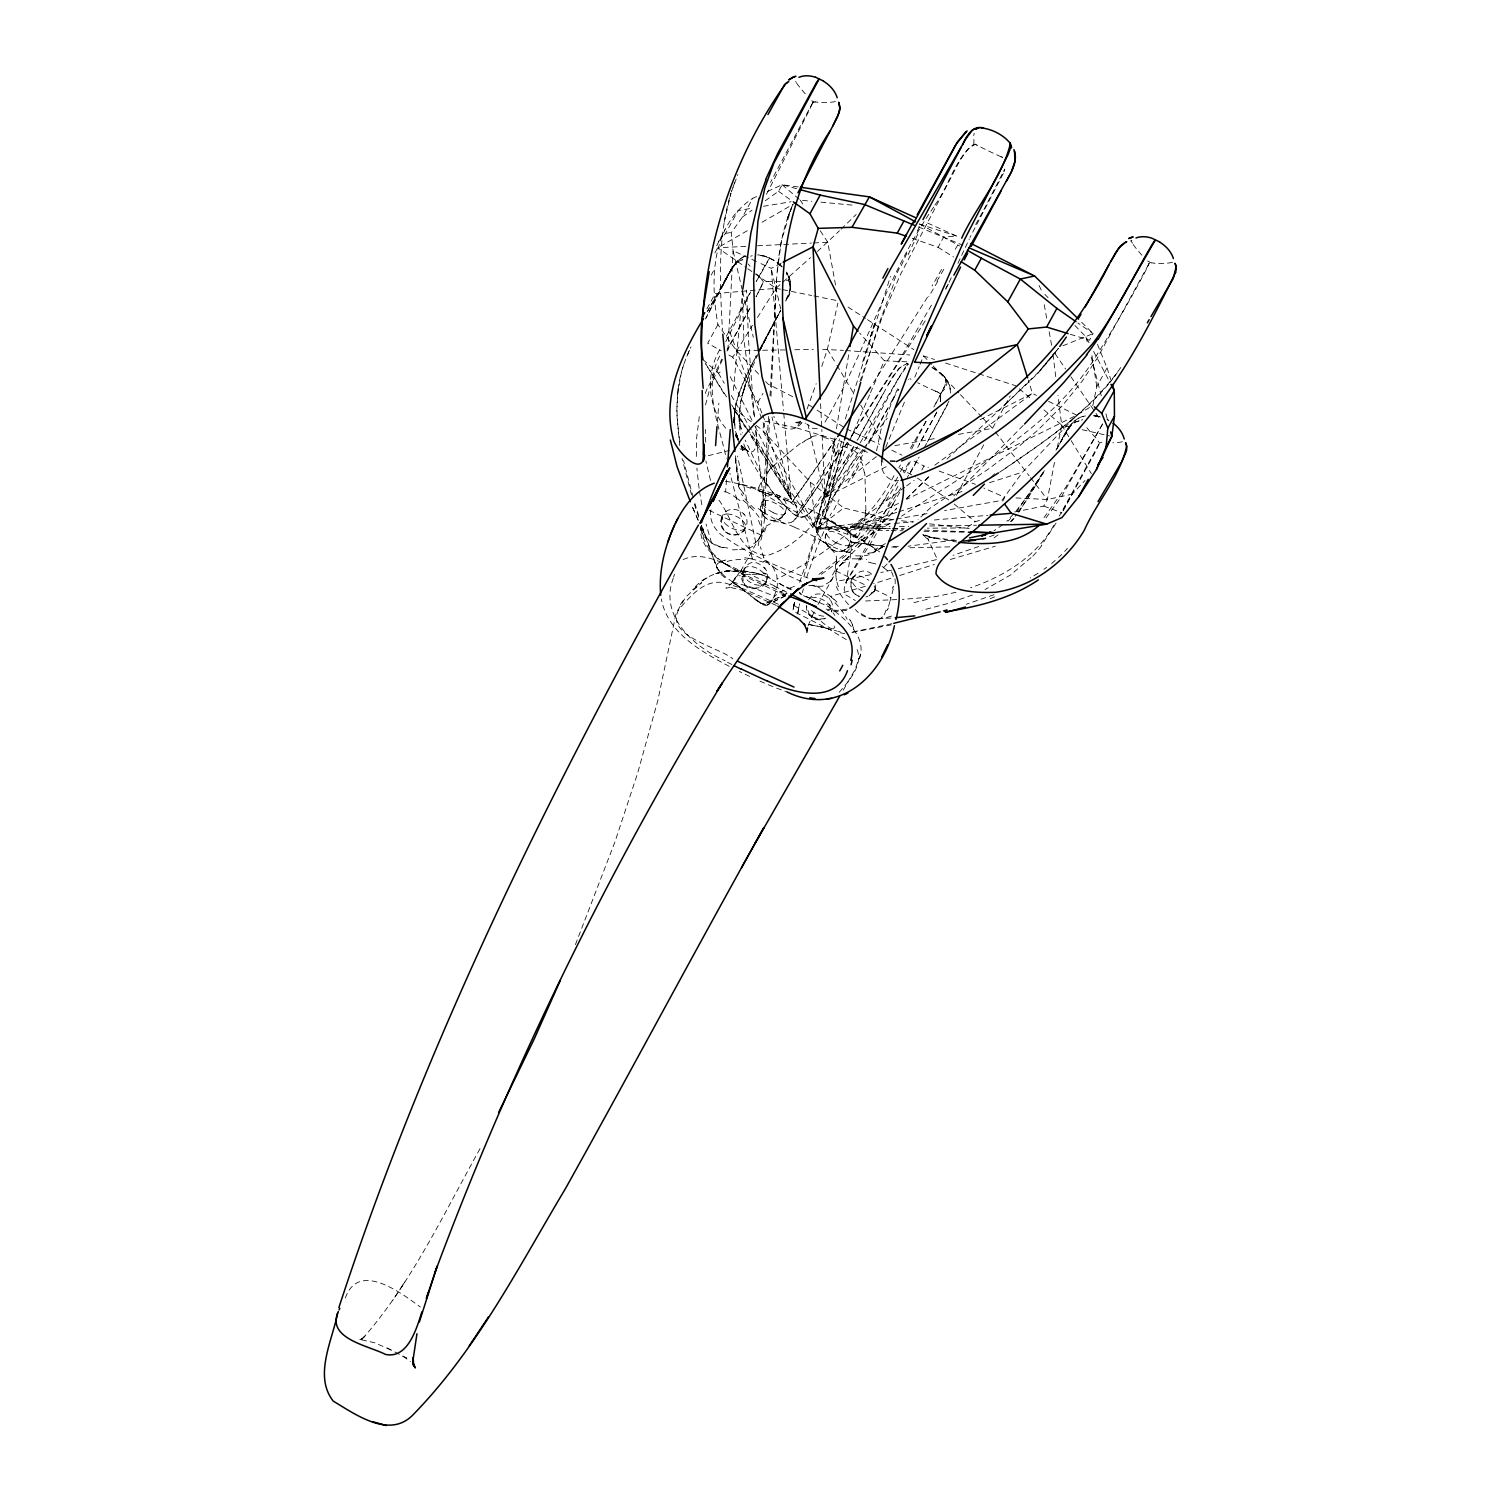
<?xml version="1.0" encoding="UTF-8"?>
<svg xmlns="http://www.w3.org/2000/svg" width="1501" height="1501" viewBox="0 0 1501 1501"><rect width="100%" height="100%" fill="white"/><g stroke="black" fill="none" stroke-linecap="round" stroke-linejoin="round"><path stroke-width="0.75" stroke-dasharray="5 3.75" d="M705.695 442.251L705.451 429.342M758.924 487.562L757.911 490.076L773.841 500.002L797.144 512.591L797.031 509.777A68.408 23.903 27.8 0 0 796.843 508.445L796.055 506.175A8.593 3.002 27.9 0 0 795.117 504.899M742.226 290.106L743.877 339.733L754.797 418.985M758.53 539.853C768.043 524.13 764.028 496.793 766.486 477.843L766.26 484.936L769.619 418.779M881.819 460.582C879.511 470.976 887.673 482.102 898.724 480.639M766.73 472.665L767.199 459.587M733.595 422.363C734.12 398.459 745.659 376.732 756.166 355.85M876.546 450.844L880.956 429.755L894.634 395.476M727.929 350.127L733.051 250.667L731.362 232.524L742.507 216.97L752.77 198.301L756.954 196.368M893.602 586.159L893.527 587.154M770.97 396.302L776.58 279.88L769.975 396.414M950.621 393.037L949.683 385.663L944.729 376.957L949.683 385.663L950.696 392.53M865.908 510.34L864.932 475.123M776.017 290.519C777.218 261.849 780.614 232.805 792.096 206.219M768.606 416.49L761.176 528.371M765.641 500.189L765.097 507.826M726.503 479.795L725.621 491.953A15.629 6.267 28.8 0 0 722.431 491.334M685.751 359.152C674.85 386.226 675.488 416.302 680.422 444.615M733.351 390.41L742.62 291.138M836.751 564.507L836.845 561.28M806.619 605.522C804.986 615.466 817.201 623.478 825.719 618.131M710.986 509.777C708.885 519.496 714.082 528.877 721.437 534.956C747.723 553.588 777.631 567.378 807.97 577.979M777.293 271.212L781.477 240.216L791.815 207.007M678.077 388.928L676.688 412.644L679.709 445.441M677.589 393.975L681.398 372.398M940.489 401.686L940.508 394.482M940.545 401.274L940.695 395.926M729.617 197.682C717.591 240.535 719.973 285.697 722.431 329.638M793.091 609.913L793.297 608.599M793.26 608.806L794.048 604.528M760.838 540.304L763.371 531.091M793.316 608.393L794.348 603.027L793.541 607.117M834.912 437.954L825.1 497.338L812.867 527.451L816.413 528.877L888.855 530.491M836.432 428.817L848.891 353.429M847.221 580.362L848.553 577.303L846.095 583.232L851.33 550.041L850.654 541.88L883.32 546.158M865.289 516.025L864.914 518.051A69.797 69.159 25.4 0 1 861.705 528.877L861.405 529.515A74.937 74.187 41.9 0 1 858.76 535.332L856.658 537.489M893.301 588.955L890.112 600.813M699.278 416.659L696.558 438.592L696.314 457.861M758.568 374.03L736.372 350.634L717.947 324.572C710.029 280.349 710.836 225.807 752.77 198.301M705.489 404.989L710.611 385.701L722.769 358.945M724.176 222.279L730.949 193.329M797.781 612.933L798.382 609.819M797.575 614.04L799.639 603.815M1014.676 511.954L1043.777 506.081L1047.379 499.495L1055.165 458.893M1057.323 447.598L1061.657 425.046L1058.017 395.401M793.673 606.423L794.498 602.295A107.772 65.931 30.1 0 0 793.785 605.841M1097.475 344.311L1107.044 367.895L1096.781 386.545L1092.822 405.551L1076.724 415.177L906.923 499.233M798.701 608.205L799.039 606.573M827.332 544.244L826.432 543.756A12.44 4.447 29.6 0 1 825.775 543.324L824.875 542.799A7.486 2.608 29.8 0 1 822.811 541.167L817.107 532.893L841.93 440.243M821.779 366.469L827.37 349.264L837.914 303.071M839.697 531.617L816.882 522.029L819.171 512.591M889.943 601.545L888.104 607.83M829.528 497.825L824.687 518.408L825.756 518.896M830.597 493.454L833.956 479.982M816.225 524.074L839.509 438.892M819.377 511.766L829.415 474.86M875.233 589.649L875.196 589.762A12.909 6.586 29 0 1 870.693 592.745M860.598 654.342L854.726 670.178L842.042 692.242M835.119 475.385L836.32 470.751M803.898 576.909C814.93 531.241 836.17 489.157 860.092 449.043M837.539 466.06L842.868 447.092M859.454 658.864C867.578 635.917 843.843 617.737 827.651 605.935M802.36 592.67L803.391 588.842M799.639 582.332L822.586 515.049M843.937 441.951L824.687 518.408L828.083 520.04M673.33 578.091C658.808 615.748 693.575 646.912 725.077 660.703M762.621 415.045L765.041 421.199L762.47 430.187L816.413 528.877L890.393 528.408M673.649 576.947L674.493 574.189M845.326 419.004L890.468 276.447M861.255 380.616L878.948 324.028L894.596 281.419M831.366 468.274L832.736 463.828M806.712 577.266L816.6 548.297L828.665 520.491M862.662 362.06L875.214 321.777L869.304 340.539M730.068 196.068L731.025 192.991M682.523 368.477L683.743 364.668M1003.981 171.696L1004.788 169.069L983.962 209.54M859.923 381.573L882.382 316.373L900.394 274.645L960.208 159.932L967.864 149.087L975.275 144.265M807.106 408.947L816.188 383.656M734.589 182.69L731.512 191.434L737.873 174.548M789.357 213.311L787.049 219.409L792.772 204.455M758.174 353.804L749.262 374.162L741.944 396.114L745.265 384.631L740.668 402.212L739.299 416.809L739.224 415.214L739.955 424.051L739.543 421.969L742.376 432.907M835.888 454.24L839.265 448.124A7.636 5.01 33.8 0 1 842.643 447.317M716.69 245.789L724.87 229.653M719.654 356.018C702.581 389.115 719.26 425.158 726.315 458.349M722.019 516.982C714.645 531.992 739.768 542.968 745.697 527.245C753.07 512.235 727.947 501.259 722.019 516.982A12.909 6.248 30.5 0 0 724.495 522.629M749.262 374.162C741.625 393.262 735.828 414.407 741.025 434.915M833.787 453.227L835.25 446.21M819.114 523.999L837.839 478.444L853.562 447.448M948.988 401.142L927.337 442.026M787.124 298.436C791.29 291.213 792.04 282 787.875 274.627M815.493 101.955L812.885 102.312L811.853 100.492M762.114 501.672L760.688 508.52L763.465 515.612M836.883 543.024L837.183 543.174A12.909 4.709 26.9 0 0 849.51 541.655L849.21 541.505A12.909 4.522 27.5 0 0 834.931 532.198A12.909 4.559 27.9 0 0 826.751 532.761C818.477 547.265 842.849 559.685 849.754 544.45M743.464 569.592C732.394 593.589 775.811 594.978 766.373 570.305C740.199 539.872 730.574 608.674 765.604 582.838M816.882 522.029L817.932 519.796A68.408 23.922 27.6 0 1 818.552 518.821L819.978 517.639A8.593 3.002 27.6 0 1 821.197 517.395M871.687 574.151C856.996 561.693 840.804 590.006 859.079 596.31M575.408 944.654L614.997 841.761L637.644 773.128L657.813 700.554L676.125 613.196L685.826 596.948L701.661 582.632L692.787 589.649C709.992 567.997 740.65 566.89 764.928 575.896M785.642 301.101L790.201 290.012L789.188 281.475L790.502 288.248L786.186 300.069M885.759 447.242L905.103 400.523M914.784 377.164L919.175 366.544M920.057 364.424L923.565 355.943L934.541 359.489M1151.136 262.863L1147.646 260.986M763.39 281.719L760.294 277.685M808.082 625.823L812.229 615.973L793.86 605.466M812.885 102.312L770.501 182.334M689.409 350.315L686.426 357.313L690.985 346.9M1101.865 442.232L1099.464 443.058L1096.518 438.63A37.975 5.929 44 0 1 1085.504 426.021M708.678 386.001L721.868 359.095M812.154 104.001L810.371 107.866A19.25 1.839 -64.5 0 1 807.838 113.044L766.298 194.68M719.748 349.677C704.982 375.344 707.646 408.403 727.666 430.487M763.033 282.544L761.082 286.841A19.006 1.914 -64.4 0 1 758.361 292.339M869.529 394.913L825.1 497.338L887.935 465.854M870.449 392.774L884.333 360.765L859.604 332.978M1003.306 173.497L970.021 237.421M836.019 573.495A29.382 13.959 33.2 0 1 836.132 571.074L838.853 566.627M1148.621 264.382L1149.203 263.05A15.066 1.764 -64 0 1 1148.584 264.495L1146.783 268.435A19.006 1.989 -64.3 0 1 1144.043 273.857C1129.54 300.875 1114.155 327.424 1097.813 353.373C1052.989 428.442 971.616 468.819 901.613 516.194M1148.49 264.664L1097.55 357.688L1082.352 380.898L1062.839 405.12L1038.298 429.736L1019.404 445.966L987.902 469.381L930.02 508.201L918.087 519.646M1099.164 443.752L1059.293 516.081M1098.92 444.296L1097.306 447.786A19.006 1.914 -64.4 0 1 1094.585 453.283L1061.451 513.567M901.257 265.639L907.448 251.924M787.669 297.085C793.053 294.946 787.762 269.523 790.408 288.98L790.408 281.85L787.425 273.764M762.058 284.758L756.072 296.766L758.361 292.339M895.572 393.356L898.968 385.907M725.752 341.703L750.669 292.02M957.938 263.332L969.271 238.997M792.359 587.247C785.455 589.649 776.88 592.351 772.865 598.599M947.375 404.857L924.672 446.904M887.354 609.594L886.828 610.663M949.12 282.244L951.615 276.972M945.705 289.43L948.294 284.008M852.23 578.091C848.459 584.752 852.061 594.115 859.398 596.404M759.544 350.953L780.633 310.257M917.299 231.135L921.089 223.368M814.124 612.089L811.309 617.849C816.619 614.209 827.07 629.032 833.017 628.806M833.374 576.797L832.492 578.504M897.973 486.155L874.839 531.861L845.813 582.538L844.106 589.274L845.813 594.903L855.364 600.531M900.469 471.727L903.208 466.211M911.651 449.08L926.943 419.68L908.743 451.201M759.487 351.272L771.533 327.368L760.219 349.733M817.651 520.34L816.957 521.841A107.772 37.675 27.8 0 0 815.906 525.613L815.869 526.663A72.386 25.273 28 0 0 815.944 528.821L817.107 532.893M904.521 472.909L910.3 461.539M936.849 411.987L933.003 419.286M760.181 349.846L780.595 310.688L759.544 349.771M756.429 355.718C746.072 376.638 733.783 398.253 734.102 422.288L734.533 410.317L735.04 429.511M833.881 509.908L839.134 499.664M726.991 277.122L706.127 317.987M936.361 412.963L917.693 447.429M829.546 462.289L827.464 466.211M705.451 318.869L731.475 268.566L736.86 261.362L744.252 256.446L736.803 261.343L726.578 276.747M727.572 275.996L733.051 266.503L739.299 261.005A15.198 13.171 15.2 0 1 741.982 259.954L742.47 259.823M772.227 600.7C767.555 604.584 755.735 603.608 767.611 604.64A8.593 5.253 30.2 0 0 769.094 603.909L771.158 601.601A68.408 41.859 30.2 0 0 772.171 599.893L773.972 596.347A107.772 65.95 30 0 0 776.392 590.024L776.805 588.373A72.386 44.317 29.8 0 0 777.368 584.94L776.824 575.615L773.334 567.603A7.486 4.597 27.6 0 0 771.364 565.783L770.463 565.239A12.44 7.543 27.8 0 0 769.788 564.808L768.868 564.357M847.877 482.853L865.251 449.981M897.729 477.112L877.335 510.715L850.26 540.548L851.724 543.137L851.142 541.974L884.708 546.458M764.516 528.633L741.006 570.586L742.094 568.935L730.312 584.79L731.681 583.382L725.884 588.167L730.931 587.304L729.524 587.21L742.732 590.343L776.355 605.428M759.75 349.001L777.818 315.398M726.371 336.168L750.425 291.869M762.996 515.012C768.024 522.836 781.139 522.048 785.061 513.511M480.001 1148.697C444.015 1213.089 412.4 1281.554 363.58 1337.522L366.206 1335.046L359.808 1340.224L363.036 1338.536L359.527 1339.811M726.953 351.065L750.519 307.105L727.122 349.508M864.595 440.712L896.585 381.798M983.737 444.784L953.491 500.621M756.354 281.362L769.544 258.453L768.493 259.767A19.25 1.951 -64.7 0 0 766.467 262.994L756.223 281.287M868.704 443.583L889.286 405.814M817.97 604.415L832.792 577.941M890.956 507.995L894.352 501.728L872.888 539.797L847.371 579.968M939.551 396.602L945.03 385.438L945.836 379.002L945.03 385.438L938.331 398.834M958.464 434.371L992.555 428.329L1010.192 395.87M933.847 406.996L937.037 401.161M714.851 252.937L717.684 247.778L747.911 230.366M718.247 241.68L725.621 233.33L738.154 210.534L751.963 208.226M711.268 275.002L713.463 270.987M706.877 308.85L715.226 293.652L775.998 288.305L780.445 289.186M726.015 278.098L707.872 310.857M765.247 200.759L778.512 191.302L782.134 184.717L798.194 186.968M717.947 324.572L707.684 343.241L721.193 350.765M761.833 412.981L757.817 402.718L732.751 357.2L752.47 325.304M757.817 402.718L762.94 393.393M765.041 421.199L796.656 427.935L800.84 420.336M912.289 238.359L938.069 247.309L943.754 236.989L956.625 236.089L924.71 221.754M931.483 305.135L897.41 363.373L850.429 437.41M898.48 378.327L858.91 445.009M892.532 399.923L866.058 446.397M935.705 403.6L938.951 397.709M932.384 420.411L919.137 444.334M910 473.641L919.081 457.111M921.839 470.038L924.053 466.023L928.35 467.468M1002.743 501.109L1004.788 497.375L983.849 488.088M1056.798 448.93L1062.877 437.898M1062.989 510.959L1072.221 494.167L1084.979 480.508M883.17 393.712L857.052 440.412M857.934 439.418L893.32 375.588L901.257 366.413L908.649 362.961M897.861 379.453L908.105 364.255M891.913 401.048L894.915 395.645M1055.935 450.169C1063.796 438.33 1068.768 418.423 1085.542 415.908M1059.631 443.808L1070.457 426.003L1075.204 422.119L1080.701 420.374L1075.523 421.95L1071.057 425.346M982.329 212.485L975.612 224.568M893.133 398.816L896.604 392.718L896.041 393.675M707.196 311.72L734.871 264.439M899.099 377.22L905.741 366.638M899.756 492.178L892.907 504.374M736.559 584.752L732.582 581.956L733.163 581M1062.445 438.33C1067.342 428.498 1074.435 416.753 1086.611 415.721M1063.477 436.791L1070.457 426.003M917.299 460.019L907.279 477.431M1044.358 470.657L1027.791 498.463L1015.051 516.363M345.343 1298.009C358.533 1260.465 401.349 1292.999 420.336 1307.033M955.274 249.316L959.589 241.792M888.067 384.706L898.555 368.777L904.221 364.63M908.743 462.74L903.264 472.233M943.791 269.298L936.211 282.376M934.898 205.055C949.157 186.18 954.336 159.575 973.417 144.584M824.049 472.308L808.926 496.193M1043.589 472.421L1018.785 512.216M1102.71 423.826L1061.563 496.606L1044.996 519.327M853.656 446.285L843.412 463.603L846.827 457.899M933.716 207.082C887.354 273.895 865.083 353.392 824.499 423.001M1056.029 523.117L1041.506 545.332M1102.316 424.483L1065.954 486.981L1043.045 519.027M897.636 481.802L885.853 501.034M927.505 297.16L872.644 383.993M898.874 467.599L900.525 464.916M1043.364 472.271L1017.171 511.015M864.144 449.531C836.432 487.075 815.475 540.754 767.536 555.408C738.717 555.239 732.357 516.006 717.478 498.332M893.996 475.629C869.754 523.38 824.049 555.37 777.387 578.823M1042.595 473.021L1029.892 493.022L1030.587 491.972L1014.976 512.535M845.551 460.019L810.371 512.591L812.266 510.453L806.018 516.1C828.946 498.163 840.391 469.588 857.765 446.735M945.686 288.323L949.232 282.676M900.975 487.863L885.609 511.184L870.974 529.984M925.16 320.933L848.891 440.506M757.423 317.518L775.998 288.305L781.177 283.689M808.626 599.781C816.338 586.441 838.102 598.28 831.273 611.995A12.909 7.786 28.8 0 0 821.891 599.274L821.385 599.087A12.909 7.88 30.2 0 0 808.795 599.574M847.633 442.457L795.155 519.627L791.065 522.536L785.548 523.342A7.486 2.646 25.7 0 1 783.184 522.817L782.246 522.536A12.44 4.522 26 0 1 781.514 522.217L780.576 521.879M1053.815 525.388C1036.103 556.74 1003.869 576.44 970.565 587.754M897.729 390.898L898.836 389.191L898.273 390.035M1066.179 431.688L1069.894 425.946M402.099 1286.151L404.895 1281.854L392.568 1300.635M847.014 442.664L826.826 473.228M875.458 517.057L868.854 526.645M836.47 438.386L791.778 502.666L785.192 499.645M828.008 450.863L833.336 442.57M820.39 482.797L793.297 521.372M822.529 458.874L825.25 454.878M1070.832 424.745L1067.361 429.755M817.107 466.755L819.809 462.833M808.232 497.206L797.144 512.591M811.76 474.466L814.424 470.639M837.126 568.729L837.033 568.86A29.382 14.184 31.1 0 0 835.907 570.962M680.309 604.64L684.437 598.711M809.133 478.237L791.778 502.666L790.22 501.878M1114.511 376.62L1118.433 371.01M744.928 528.727C740.593 536.626 728.191 537.039 723.276 529.515M874.67 590.831L868.404 596.197M1120.74 367.539C1089.801 411.668 1043.814 441.876 1000.041 471.877M1048.561 401.349L1076.724 415.177L1022.594 472.102L1001.993 500.377L944.542 510.565M1057.379 349.789L1058.43 348.363L1039.761 370.86L1057.379 349.789L1038.654 372.004L1003.512 406.002L1037.885 373.393L1055.71 352.641M1018.597 511.803L1021.243 508.37M768.099 471.689L769.375 470.113M862.7 449.493L825.1 497.338L808.007 424.783M864.144 447.654L887.279 418.197M1109.614 382.755L1113.479 377.933M766.129 526.176L773.69 521.898M1108.32 384.35C1077.793 419.98 1038.035 445.966 999.685 472.308M1011.505 521.522L1014.001 518.502M861.574 536.251L843.018 555.802L818.946 574.376M876.265 523.643C860.692 543.437 841.798 560.473 820.916 574.47M830.616 581.225L822.904 586.028A22.159 11.67 28.6 0 1 814.912 585.784L812.097 585.259M1064.678 551.411L1067.455 548.334M1010.398 521.673L1013.288 518.633M784.929 513.755L783.635 515.087M1013.55 514.017L1006.815 521.053M757.78 540.66L751.738 545.313M839.228 566.215L896.829 508.107M883.601 567.566L887.691 563.344M839.566 565.896L852.043 553.325M1007.978 521.166L1010.68 518.389M1023.157 425.44L953.735 495.893M858.309 546.964L896.341 508.82M1031.037 557.603L1010.68 574.883L985.05 589.537M906.191 499.045L930.376 475.235M906.51 498.538L931.089 474.466M817.407 251.455L839.453 230.816M841.123 229.184L856.152 214.474M906.792 365.456L908.368 364.068M802.003 422.381C794.067 434.352 777.086 429.098 773.878 416.302M1058.58 557.471L1061.714 554.451M1081.527 420.299L1082.615 419.398M1130.703 240.948L1131.867 240.198M946.981 459.081L1008.184 401.668M773.259 465.985L781.665 458.724M782.903 282.15L810.502 257.59M789.545 452.064L801.778 442.232M788.625 452.87L787.218 454.09M839.265 692.261C848.966 681.004 864.238 664.061 856.583 648.413A25.517 10.376 23 0 0 855.701 647.269M941.258 392.474L942.759 391.179A37.975 18.368 0.5 0 0 946.062 379.246L945.255 377.689A18.537 10.038 -41.3 0 1 945.405 377.914M786.73 454.484L783.372 457.317M1051.694 563.457L1055.241 560.473M876.34 456.604L825.1 497.338L821.835 429.455M841.461 564.188L845.251 561.956M998.052 534.9L992.142 539.253M892.232 519.721L843.75 507.938L816.413 528.877L747.329 428.911M1002.893 524.562L993.887 530.904M979.403 520.472L975.068 521.748L966.7 527.939L927.393 528.183M904.765 487.243L850.317 527.245L812.867 527.451L791.196 498.951L750.144 434.915M906.66 485.874L914.165 480.358M934.823 465.179L1032.482 393.45L1036.497 395.42M1043.908 569.311L1046.591 567.378M742.507 216.97L751.982 210.215M683.161 559.554C704.982 549.572 728.36 567.003 748.793 573.889M940.508 393.018L940.452 394.088L938.444 392.399M908.443 379.453L908.799 379.228M702.9 580.512L710.029 575.896M1038.11 573.176L1030.23 577.96M702.993 359.621L718.397 373.13L722.244 370.728M872.25 552.912L883.826 546.27M883.057 546.608L875.177 551.486A13.565 4.935 26.2 0 1 873.92 552.406M882.832 546.739L875.177 551.486A7.524 2.721 26.3 0 0 874.933 549.779M890.318 523.211L843.13 550.754L840.053 549.722M973.755 144.377L973.961 140.587A37.975 15.198 55.7 0 1 974.149 133.233M885.384 543.587L874.895 549.741M762.02 222.242L796.262 202.504M868.948 595.935L874.97 590.343L876.265 581.638M785.623 595.803L767.611 604.64L786.224 595.353M994.131 534.956L982.592 539.441M787.068 593.364L777.649 598.13M786.693 593.57L763.728 604.359L761.682 603.571M781.139 263.238L771.176 268.36L758.455 262.469M980.115 419.68L1032.482 393.45L1028.316 380.128M898.536 503.379L850.317 527.245L903.621 529.328M774.009 599.875L775.829 599.012M767.443 191.509L782.134 184.717L797.8 188.995M1062.896 345.774L1093.141 333.597L1080.12 320.782M720.574 561.843L718.547 562.931A13.565 8.143 31.8 0 0 716.878 564.601M739.355 575.896L740.312 575.502M741.738 257.572L745.753 255.77M978.84 546.495L953.022 555.314M824.762 618.581L816.488 619.425L808.851 614.265M990.078 598.711L997.377 595.803M972.442 595.015L947.656 603.59L922.214 610.213M787.856 280.124L786.468 280.556M994.018 594.734L966.175 604.303M906.323 363.692L907.673 363.186M800.446 421.725L794.029 422.682L805.681 423.151M896.697 512.404L850.317 527.245L890.055 526.626M898.911 511.691L965.162 490.489M989.459 482.703L1022.594 472.102M899.643 575.502L934.372 564.451M890.844 578.298L873.62 583.72M741.813 259.992L742.301 259.861A16.23 14.034 14.8 0 1 742.939 259.711M950.377 559.441L995.388 546.195M865.364 586.291L830.541 596.385L820.822 589.668M724.439 560.436L725.827 560.023M708.284 455.685L729.186 450.488M810.653 438.029L811.778 437.729M865.908 596.91L867.803 596.404M847.258 609.125L836.601 610.419L826.15 609.143M808.795 585.709L810.578 585.428A7.486 4.541 32.5 0 1 813.017 585.728M936.436 559.629L898.424 568.598M956.006 592.313L935.442 596.648L902.439 599.387M743.295 574.602L759.393 574.151M891.969 623.722L852.174 632.09A7.524 4.541 28.2 0 0 853.487 630.195M891.763 570.08L880.806 572.5M1015.989 497.938L1047.379 499.495L1072.221 494.167M870.224 574.789L836.732 581.337L836.17 578.185M891.181 624.904L851.855 632.484M817.313 428.404L812.585 428.348L806.863 423.976M846.714 610.288L838.027 611.395L827.501 610.457M801.515 517.207L807.294 515.368C800.502 520.096 793.11 514.543 788.513 509.514M894.859 445.628L935.742 438.386M893.977 519.515L850.317 527.245L892.288 523.605M896.285 519.102L928.444 513.417M763.465 206.312L791.083 201.716M954.317 540.097L908.161 546.195M891.519 616.067C878.817 620.251 864.22 620.551 855.364 609.462M725.621 233.33L731.362 232.524M887.579 519.215L816.413 528.877L810.334 482.234L762.47 430.187L753.183 423.169M949.739 546.871L906.529 547.846M868.891 553.381L867.672 553.494M894.615 523.417L913.283 521.804M934.279 519.984L987.921 515.331M865.533 600.982L898.105 599.518M890.9 618.093L869.548 618.525L858.009 611.883M1131.003 240.929L1132.486 243.256M745.791 246.37L717.684 247.778L745.903 267.384M757.498 245.789L811.384 243.068M813.711 242.956L827.764 242.243L835.55 285.096M872.663 618.994L876.753 618.862M736.372 350.634L785.379 349.902M794.704 349.752L813.373 349.47M822.698 349.339L843.412 350.371M899.399 526.476L908.762 526.326M929.794 525.988L976.551 525.237M898.424 546.608L891.106 546.533M892.701 528.39L904.259 528.333M725.321 481.258C782.059 490.076 835.701 520.228 881.856 553.513M891.2 530.547L902.889 530.81M923.922 531.279L965.987 532.217M747.104 571.637L725.771 571.13L714.12 573.926L730.781 570.474L725.771 571.13C741.325 571.262 758.512 570.98 772.096 579.724M956.4 540.473L928.594 536.983L956.719 542.011M924.485 530.134L966.212 531.748M884.333 360.765L907.505 361.872M817.651 102.106L814.818 101.899M1153.875 263.05L1151.417 262.881M768.193 281.456L766.448 281.344M891.632 547.002L898.949 547.471M845.701 350.54L909.831 354.986M744.552 557.828L748.23 558.222M727.779 548.071L720.555 546.946M361.591 1339.83L374.631 1342.757L390.879 1349.924L387.277 1348.067L406.658 1358.086L402.906 1356.172L410.392 1361.445M739.974 448.93L747.517 450.375L744.909 449.343C759.281 460.526 756.635 433.695 755.697 426.64M795.342 195.974L800.296 200.177L811.76 201.284M820.934 202.147L853.037 205.205M901.538 520.753L913.171 522.029M929.457 523.83L971.26 528.765M1093.478 415.552L1094.529 415.683M742.132 484.879L745.603 485.649M757.029 573.795L760.181 574.32M1094.342 415.683L1100.327 416.94L1096.462 416.096M812.473 625.204L827.257 628.262M808.814 624.51L812.923 625.279M812.022 625.129L808.345 624.397M817.351 626.067L836.883 631.02M868.422 562.106L870.768 562.594M850.598 552.668L847.146 551.899M751.119 558.728L763.371 562.181M782.678 289.637L811.666 295.491M813.898 295.922L836.188 300.425M732.582 581.956L752.207 587.473L774.141 596.028M1095.411 415.871L1098.694 416.584M820.184 626.611L824.537 627.587M1100.327 416.94L1096.612 416.096L1098.432 416.509M1043.983 409.923L1061.657 425.046L1073.065 427.635M1082.183 429.699L1109.539 435.928M781.346 522.554L787.95 524.543A51.147 22.234 28.4 0 1 790.839 525.613L794.686 527.189M723.688 547.584C712.862 546.664 704.607 537.996 701.567 527.902M720.161 546.852L711.587 542.893A15.629 8.518 31.2 0 1 707.027 537.921M837.858 631.302L839.153 631.64A47.994 29.72 29.3 0 0 840.128 631.846M765.904 256.521L757.686 254.626L769.375 257.872M844.388 551.148L843.13 550.754M796.656 427.935L839.941 440.956L869.529 453.189M813.017 585.746L813.974 586.047A12.44 7.467 32.1 0 1 814.705 586.309L815.625 586.741M1070.232 334.273L1089.52 340.164L1093.141 333.597L1077.887 322.978M856.339 537.396L839.753 531.635M787.912 500.827L765.735 492.966M775.21 496.005L784.854 499.495M771.458 494.861L764.684 492.591M798.607 516.832L793.673 514.111C776.092 498.839 752.526 469.457 743.314 442.664M919.325 224.043L956.625 236.089M945.499 363.036L1015.689 385.738M939.138 471.07L975.462 484.373M803.448 595.691L828.646 606.535L834.837 615.391M922.702 534.75L934.673 538.352L922.552 534.168L928.8 540.51L927.656 538.371L937.224 559.122M791.121 589.78L772.321 579.855M817.82 602.164L811.534 599.781M765.21 492.778L762.621 491.84M763.596 492.197L761.589 491.465M776.599 688.133L787.124 691.98M762.208 491.709L757.911 490.076M1043.777 506.081L1061.957 512.817M751.25 487.506L758.305 490.227M837.764 548.859L832.642 546.777M918.556 226.951L962.76 245.151M768.249 684.719L774.516 687.27M832.792 550.21C850.635 558.991 858.628 527.677 839.978 525.763C832.605 524.562 825.175 530.904 825.362 538.427C824.574 547.903 836.789 549.948 836.657 559.254M1002.63 157.436L1001.936 157.136M938.707 392.511L937.206 391.855M1002.143 157.23L1001.092 156.761M937.412 391.949L935.423 391.067M759.938 681.116L766.148 683.856M785.417 595.803L749.28 578.373L722.375 562.049L726.859 565.126C713.519 556.796 698.828 544.206 700.704 526.72M773.146 512.516L772.734 512.329A12.909 4.672 28.8 0 1 762.095 501.991A12.909 4.672 28.8 0 1 763.202 500.584M761.439 603.458L757.236 601.057M756.335 261.474L733.051 250.667L742.113 289.393M846.545 428.93L879.567 444.352M784.066 593.852C755.51 576.253 705.789 567.265 700.854 527.752M749.618 676.388L739.355 671.472M778.362 604.228L743.858 589.011L725.809 583.214A25.517 10.376 23 0 0 718.304 582.219C701.361 582.482 689.559 597.529 679.09 608.974C663.517 636.086 718.998 646.893 732.882 658.92M769.45 257.909L774.009 260.367A37.975 27.656 6.6 0 1 780.633 265.583M836.001 571.018L864.782 584.771M874.37 589.368L887.147 595.484A14.503 12.59 15.4 0 1 890.844 597.905M795.68 612.502L829.115 629.219L848.891 641.152M774.478 585.915L755.81 577.078A263.557 80.416 27.4 0 0 748.811 574.039M891.819 450.206L901.876 455.141M913.978 461.07L924.053 466.023M1107.006 419.492L1108.526 420.299M975.5 144.396L977.076 145.203M881.425 461.295L883.001 462.102M911.088 379.284L909.981 378.702M827.989 519.984L833.243 522.78M1001.129 156.798A37.975 3.021 26.1 0 1 978.69 146.047L976.701 145.015M792.734 396.714L768.062 384.068L764.91 380.729M828.815 520.415L830.879 521.485M729.186 666.331C701.417 651.547 667.607 633.066 661.359 599.068M974.843 144.04L975.819 144.565M775.21 519.271L763.84 512.591M919.625 223.987L959.589 245.92M831.216 521.673L840.935 527.47M1107.4 419.698L1108.807 420.468M899.756 468.331L915.479 476.962M728.904 355.062L732.751 357.2M833.562 522.967L841.498 527.845M853.337 535.332L864.013 541.486A47.994 16.473 27 0 1 864.97 541.974M850.954 533.887L853.938 535.688M852.005 534.525L842.793 528.708M820.353 540.041L826.432 544.131M938.069 247.309L953.51 256.952M847.971 532.048L844.481 529.815M809.189 405.139L815.099 408.891M817.051 410.148L844.594 427.672M848.103 307.123L865.514 318.4M867.447 319.638L913.903 349.677M775.829 568.616L769.863 564.32M746.785 592.801L761.307 603.383L749.393 594.996M841.442 527.808L842.962 528.821M732.957 582.2L726.39 577.66A47.994 29.607 31 0 1 725.583 577.003M756.917 600.832L754.403 599.049M747.779 268.698L753.427 272.619M755.303 273.914L775.998 288.305M917.43 478.05L948.763 499.946M869.417 544.901L872.606 547.34M778.512 191.302L791.459 200.534M761.307 510.809L758.174 508.445M735.978 584.339L745.04 591.338M736.916 585.034L746.316 592.407M751.307 421.781L732.732 407.765L746.016 426.978M801.909 594.602L799.789 592.557M810.334 482.234L843.75 507.938M737.929 499.007L740.012 500.659M739.28 586.778L742.995 589.668M830.541 596.385L831.667 597.285M725.264 576.834L717.365 568.766L702.768 528.108M782.134 184.717L793.691 194.567M954.186 503.998L975.068 521.748M1019.235 388.759L1031.6 399.341M741.306 445.797L748.023 451.688L742.789 446.679M941.296 373.599L945.03 377.351M834.068 599.312L836.976 602.07M943.153 375.306L930.733 366.638A37.975 30.545 33.4 0 1 941.296 373.58M781.158 266.033L774.216 260.499L766.317 256.671A37.975 25.386 54.9 0 0 757.817 255.095M782.021 266.84L779.413 264.42L781.027 265.977M782.096 266.972L779.413 264.42L782.922 267.797M721.362 573.57L718.529 570.511M942.59 374.781L944.917 377.183M787.181 508.201L773.522 493.229L764.122 479.663L745.19 440.112M1044.921 294.44L1048.092 297.705M1074.904 325.492L1085.955 336.918L1089.219 343.11M763.821 516.063C775.773 530.566 796.299 507.432 781.195 497.187C769.187 487.262 753.821 507 763.409 515.518M923.565 355.943L931.596 364.349M933.19 366.038L958.858 392.981M960.471 394.669L981.316 416.546M982.93 418.235L992.555 428.329M741.532 445.403L745.453 449.793L742.939 446.866M743.971 494.279L743.014 493.116M847.99 530.078L848.834 531.148M827.67 545.97L828.514 547.039M783.316 499.12L784.141 500.189M853.018 591.638L853.863 592.689M829.152 598.392L829.997 599.443M743.595 513.642L744.44 514.693M764.478 567.416L765.304 568.485M744.158 583.307L744.984 584.377M995.369 431.988L1029.104 475.779M1030.512 477.599L1047.379 499.495M809.677 615.335L806.525 606.104M724.12 530.585L721.099 524.093L722.375 516.231A12.909 6.173 29.5 0 1 726.916 513.98M740.443 489.814L739.242 487.938M1055.072 353.636L1065.616 369.04M1070.907 376.751L1094.661 411.405M1095.974 413.338L1099.933 419.117M796.262 82.311L795.624 81.373M788.325 279.936L789.207 281.55L787.5 276.39A37.975 27.656 6.6 0 0 786.243 273.276M800.296 200.177L802.791 204.005M820.278 230.779L827.764 242.243M733.97 409.698L745.171 427.166M786.355 271.981L786.993 273.013M726.597 396.902L705.489 363.542L725.602 396.208M731.569 404.745L748.961 432.232M750.2 434.183L791.196 498.951L783.71 412.775M763.821 557.753L760.407 546.908M1061.657 425.046L1069.969 438.667M1071.17 440.6L1091.358 473.678M827.37 349.264L835.719 363.261M836.901 365.268L853.581 393.262M860.748 405.251L882.194 441.238M737.929 439.718L735.565 435.74L739.787 443.339L735.94 435.046M786.918 272.863L787.5 273.895M718.397 373.13L724.27 383.28M731.306 395.457L751.269 429.961M752.451 431.988L791.196 498.951L771.983 416.959M860.73 461.163L861.311 462.27A34.185 30.864 9.1 0 1 862.287 463.94A40.546 37.394 -13 0 1 863.882 468.819M849.528 619.238L850.335 620.701M1093.572 351.365L1109.914 382.323M741.025 445.647L744.14 451.595L741.888 447.148M758.53 520.434L760.482 525.425M730.236 376.62L753.99 424.295M755.022 426.378L791.196 498.951L762.095 419.83M735.809 434.69L737.46 438.161M1039.067 285.453L1041.769 291.156M698.059 519.815L691.923 505.818L699.747 524.037M740.987 446.379L742.751 450.488L741.381 447.129M852.38 624.923L853.262 627.418A13.565 8.218 28.1 0 1 853.562 630.026M737.629 438.236L736.109 433.977L738.379 439.718M838.346 586.778L836.77 581.525M706.314 539.122L702.918 529.609L714.795 562.2M713.725 559.423L717.365 568.766M736.109 433.977L738.567 440.487L735.415 432.119M729.767 331.927L761.288 417.634M711.587 542.893L706.089 524.168M701.399 525.256L702.787 529.29M698.622 517.17L694.006 502.91M737.873 438.33L735.452 430.562M752.451 558.991L729.918 473.303M1107.044 367.895L1110.984 380.26M740.368 426.716L741.119 429.098M698.791 515.894L694.982 503.604M691.511 494.823L682.092 458.499M710.498 480.395L705.902 461.051M693.162 497.506L683.537 460.544M735.584 431.369L737.892 439.887L736.072 432.588M1085.955 336.918L1087.718 343.71M1091.246 357.276L1101.246 395.72M1105.937 413.826L1107.7 420.618M755.754 542.574L737.573 456.098M780.783 309.168L771.176 268.36L783.503 410.448M742.657 291.663L753.314 337.218M701.83 504.73L699.691 492.441M1044.227 304.684L1047.098 320.482M1049.143 331.74L1051.601 345.268M864.501 472.271L864.932 475.01M761.27 528.896L761.701 532.986M765.022 513.38L755.059 426.697M1091.94 355.624L1096.781 386.545M699.091 488.369L696.858 468.124M836.095 577.566L835.738 573.363M735.452 455.854L739.411 484.898A7.524 2.702 29.3 0 0 738.567 485.968M735.415 458.293L738.773 485.311M1052.989 354.349L1055.785 377.145M735.321 458.612L738.567 486.08A13.565 4.859 29.4 0 0 739.261 487.956M754.065 415.27L748.492 339.676L746.579 290.143M797.069 510.49L797.144 512.366A107.772 37.694 27.7 0 1 796.675 516.419L796.393 517.338A72.386 25.329 27.5 0 1 795.568 519.065M820.578 403.694L821.722 427.11M774.441 586.216A299.656 91.167 27.4 0 1 788.363 593.064M731.888 664.549A301.288 195.824 30.5 0 1 724.983 660.909M764.591 531.936A97.209 44.336 40.9 0 1 766.486 526.438M773.578 521.804A22.159 9.869 29 0 1 781.289 522.442M794.686 527.376A99.385 42.891 28.3 0 1 820.372 540.004M826.338 544.169A22.177 9.738 28.3 0 1 832.699 550.154M836.188 559.141A75.425 36.005 23.5 0 1 836.451 561.168M835.607 564.263A149.349 73.737 16.7 0 1 835.288 570.699M834.837 570.586A149.668 74.131 10.7 0 1 831.667 576.29M832.455 578.504A72.329 36.343 20.4 0 1 831.385 580.136M831.235 580.08A75.463 38.107 21.9 0 1 830.391 581.093M801.44 581.412A99.479 53.642 29.3 0 1 775.773 568.71M769.788 564.357A22.121 11.783 29.3 0 1 763.69 557.753M758.193 545.745A97.021 46.963 35.7 0 1 759.544 539.516M727.197 514.017A12.909 6.304 27 0 1 743.539 521.748A12.909 6.304 27 0 1 740.837 530.266A12.909 6.304 27 0 1 724.401 522.855M785.192 513.079A12.909 4.747 27.4 0 1 773.203 512.723M763.465 500.546A12.909 4.559 27.6 0 1 776.805 504.055A12.909 4.559 27.6 0 1 785.248 512.892M836.657 543.099A12.909 4.728 28.3 0 1 826.695 532.949M862.906 591.263A12.909 6.586 29 0 1 851.986 578.673A12.909 6.248 30.5 0 1 868.873 580.305M874.145 585.859A12.909 6.248 30.5 0 1 875.102 589.612M823.73 616.198A12.909 7.88 30.2 0 1 809.227 607.83M766.354 581.394A12.909 7.73 29.3 0 0 757.742 568.785L757.198 568.354A12.909 7.749 31 0 0 743.22 570.305L743.108 570.568A12.909 7.749 31 0 0 743.089 573.457L743.201 573.889A12.909 7.899 30.4 0 0 756.692 584.977A12.909 7.88 29.9 0 0 766.279 581.619M709.241 510.378A14.503 12.59 15.4 0 1 710.311 510.847L761.457 535.313A29.382 14.372 24.3 0 1 760.407 537.302M717.347 422.325A1183.426 166.705 -84.2 0 1 718.848 403.187M725.583 491.709A17.712 6.98 28.6 0 1 737.573 499.045M759.938 277.61A37.975 6.117 44 0 1 755.829 273.163M750.031 266.296A37.975 6.117 44 0 1 748.305 264.045M780.539 281.475A37.975 8.18 9.2 0 1 768.212 281.475M750.631 256.221A37.975 25.386 54.9 0 1 752.264 255.714M813.58 101.261A14.935 1.539 -64.4 0 1 812.754 103.231M805.286 93.794A37.975 6.117 44 0 1 795.868 82.011M835.363 101.543A37.975 8.256 9.5 0 1 817.914 102.274M701.286 530.716A61.71 33.022 21.2 0 1 701.342 525.237M704.269 537.433A27.112 13.415 30.7 0 1 702.168 530.679M749.956 507.019A54.186 26.024 23.4 0 1 761.157 520.791M742.92 500.058A86.814 38.388 26.6 0 1 750.706 507.282M737.423 549.666A89.929 50.903 29.8 0 1 728.698 549.741M752.864 546.383A54.149 29.42 28.1 0 1 737.366 549.61M761.495 532.911A29.382 14.391 26.5 0 1 761.382 535.294M705.301 393.412A183.554 88.278 -41.8 0 1 708.116 386.17M739.074 484.635A10.77 3.978 31.7 0 1 741.719 484.41M746.278 486.793A33.885 11.877 28.4 0 1 750.744 488.313M750.294 487.093A47.994 16.361 28.4 0 1 751.232 487.431M761.833 492.14A84.3 32.309 29.3 0 1 758.493 490.902M791.383 503.379A6.304 1.539 26.2 0 1 793.954 504.861M763.653 512.685A41.99 17.899 26.7 0 1 761.101 510.903M754.515 508.726A68.802 27.693 27.3 0 1 741.25 493.735M743.445 493.21A67.676 23.735 30 0 1 740.837 489.908M780.82 520.903A34.561 13.134 26.2 0 1 775.829 518.464M937.75 281.381A187.512 21.821 -58.2 0 1 928.725 296.729M941.559 269.505A348.101 7.224 -59.7 0 1 932.102 285.903M873.226 547.302A10.77 4.128 24.1 0 1 875.496 549.891M1172.394 262.281A37.975 8.256 9.5 0 1 1154.138 263.219M1141.923 255.189A37.975 6.117 44 0 1 1132.11 242.956M864.088 542.611A33.885 11.952 27.1 0 1 868.328 545.276M856.715 537.94A84.3 32.666 26.7 0 1 853.469 536.045M822.06 518.258A6.304 1.52 27.9 0 1 824.743 519.346M847.258 552.124A41.99 17.674 29.9 0 1 844.5 551.374M869.248 554.732A68.802 27.525 28.9 0 1 853.075 555.576M872.006 552.724A67.676 24.222 25.6 0 1 868.591 553.137M832.492 545.595A34.561 12.946 29.6 0 1 827.539 543.268M893.996 280.762A187.512 58.389 -70.9 0 1 900.75 264.795M908.143 254.701A348.101 76.382 -69.3 0 1 917.749 234.287M991.092 477.356A1183.426 56.982 -44.8 0 1 995.538 472.853M883.47 567.641A15.629 6.304 27.4 0 1 888.498 571.825M871.049 562.931A17.712 7.017 27.5 0 1 876.171 564.095M882.25 566.609A17.712 7.017 27.5 0 1 883.733 567.397M1122.335 441.744A37.975 8.349 9.3 0 1 1112.841 442.795M1094.041 416.04A37.975 25.404 54.9 0 1 1099.389 416.696M891.463 571.881A27.131 15.366 16.1 0 1 893.376 578.166M894.971 578.861A61.747 28.8 28.5 0 1 894.521 586.553M892.776 586.835A96.758 42.272 34 0 1 892.682 588.617M888.348 607.98A96.739 49.983 32.6 0 1 887.504 609.687M886.003 610.156A61.71 31.559 37 0 1 882.457 617.08M882.25 616.817A27.112 13.565 27.1 0 1 877.522 620.119M875.683 618.675A15.629 8.612 27.5 0 1 869.529 618.393M843.75 560.605A54.186 25.142 33.9 0 1 858.159 559.047M857.559 558.747A86.814 37.9 30.2 0 1 866.659 559.573M848.534 604.678A89.929 50.978 29.3 0 1 846.32 602.032A54.149 29.232 30.6 0 1 836.413 586.535M927.262 599.331A1183.426 467.468 -54.6 0 1 911.52 603.158M1041.694 545.67A183.554 116.177 89.8 0 1 1031.168 557.922M935.705 391.273A37.863 3.077 26 0 1 917.636 382.736M844.763 633.572A33.885 20.714 29.2 0 1 840.241 632.709M828.402 629.05A84.3 49.158 28.3 0 1 831.798 630.026M831.516 597.379A41.99 22.834 31.1 0 1 833.899 599.406M835.006 602.689A68.802 38.913 30.4 0 1 847.164 619.144M850.542 620.701A67.676 41.353 27.4 0 1 852.624 624.941M815.906 585.84A34.561 20.226 31.7 0 1 821.328 588.974M826.282 523.568A187.512 19.776 -57.1 0 1 831.404 513.023M852.362 478.219A348.101 11.614 -61 0 1 860.673 462.402M734.965 264.495A16.849 14.616 15.2 0 1 741.794 259.954M718.941 570.399A10.77 6.267 34.1 0 1 717.028 567.284M724.964 577.604A33.885 20.639 30.8 0 1 720.611 574.001M732.619 582.576A84.3 48.801 31.2 0 1 735.64 584.696M767.93 605.053A6.304 4.409 30.1 0 1 763.653 604.978M748.286 558.41A41.99 23.04 27.6 0 1 751.175 558.897M727.159 561.43A68.802 39.082 28.7 0 1 745.453 559.535M720.461 561.712A67.676 40.865 32.6 0 1 724.326 560.323M716.69 567.19A7.524 4.503 31.7 0 1 716.821 564.789M763.371 561.28A34.561 20.414 27.8 0 1 769.131 563.457M868.798 528.014A187.512 56.325 -72.1 0 1 861.443 537.564M886.19 497.206A348.101 80.773 -67.9 0 1 875.946 513.192M833.243 442.87A7.636 5.066 27.5 0 1 835.025 446.172M758.737 487.469A74.937 73.286 75.1 0 1 761.514 481.69M762.339 481.352A69.797 67.77 81.5 0 1 768.249 471.933M769.206 469.982A55.781 54.862 59.5 0 1 773.146 465.873M802.078 442.889A51.841 42.647 -85.7 0 1 804.836 441.125M804.761 440.862A40.546 34.673 79.8 0 1 809.02 438.686M808.945 438.498A34.185 29.42 61.6 0 1 810.615 437.936M811.347 436.791A27.618 23.378 50.8 0 1 823.749 436.116M823.617 437.541A15.423 10.863 29.9 0 1 833.843 441.969M836.639 452.42A62.929 33.022 -39 0 1 835.513 455.497M839.115 453.171A80.735 31.052 -48.1 0 1 836.526 459.344M825.85 467.036A104.263 29.832 -52.6 0 1 822.567 472.834M865.645 510.321A55.781 54.88 58.5 0 1 865.045 515.988M863.544 468.931A51.841 47.263 -34.3 0 1 864.22 472.327M853.637 450.244A27.618 24.147 19.3 0 1 862.212 460.713M842.793 446.304A15.423 10.807 32.7 0 1 852.699 451.388M833.355 452.852A62.929 22.684 -87.5 0 1 834.612 449.775M832.248 448.48A80.735 16.117 -79.8 0 1 834.856 442.082M829.415 478.669A104.263 9.681 -75.8 0 1 831.198 472.571M733.314 581.093A74.937 30.339 26.8 0 1 735.209 579.161M734.702 578.523A69.797 28.481 29.3 0 1 738.286 575.221M741.907 576.59A55.781 21.539 23.3 0 1 745.115 575.971M763.54 573.513A51.841 16.717 51.6 0 1 765.566 574.208M763.746 572.988A40.546 9.738 44.2 0 1 766.823 574.076M768.099 576.59A34.185 4.522 37.2 0 1 769.431 577.303M783.878 586.291A27.618 1.501 33.4 0 1 779.244 583.139M791.233 589.049A15.423 3.64 25.9 0 1 783.991 585.615M793.053 586.422A104.263 17.111 -48.8 0 1 794.479 586.647M800.727 594.358A7.636 2.176 29.8 0 1 799.245 592.557M834.781 626.761A74.937 29.42 19.3 0 1 833.393 628.957M834.312 626.011A69.797 27.093 16.9 0 1 834.143 626.217M829.115 604.828A51.841 12.102 -3.4 0 1 830.034 605.691M829.415 604.378A40.546 7.036 4.6 0 1 830.203 605.466M826.357 604.434A34.185 3.077 12.7 0 1 827.201 604.828M810.653 598.411A15.423 3.584 28 0 1 803.729 595.015M723.951 283.107L721.306 288.305L731.475 268.566L723.951 283.107M733.145 266.784L730.912 269.917L735.471 263.82L730.743 269.842L735.434 263.801L733.145 266.784M849.66 544.6L848.309 546.045L849.66 544.6M854.257 543.099L850.767 541.805L854.257 543.099M748.192 451.201L743.201 447.486L748.192 451.201M789.751 279.355L788.644 276.353L789.751 279.355M734.514 424.896L733.708 418.291L734.496 425.046"/><path stroke-width="1.5" d="M421.875 1311.836C416.696 1328.404 407.897 1359.099 385.513 1354.427C368.214 1345.496 325.961 1338.629 338.325 1311.536M703.425 461.07L703.875 443.977L703.35 460.526M881.819 460.582L883.714 445.666L890.581 420.186L922.008 336.656L964.561 239.503L1007.959 154.884L1010.567 147.942L1010.098 143.12L1010.773 144.509A37.975 18.368 0.5 0 1 1011.561 147.811M727.441 466.905L730.255 429.567M709.204 271.7C704.907 300.575 697.515 330.539 702.993 359.621M806.881 632.259L807.5 627.943M968.333 532.255L994.037 532.836L1046.666 524.13L1061.939 517.601L1078.825 496.493L1096.443 469.494L1106.143 446.773L1107.832 428.16L1114.455 416.133L1114.286 390.579L1112.297 384.387M742.826 289.186L750.894 232.918L759.168 198.132M1114.455 416.133L1111.828 436.435L1096.443 469.494M850.016 346.581L853.412 326.017L813.017 246.858L818.214 228.377L809.94 213.742L793.297 201.866M416.94 1333.789L412.831 1361.426L413.169 1357.561L413.732 1366.323L413.038 1362.608L415.289 1367.936L413.338 1364.522M704.701 455.253C701.53 479.438 673.668 447.523 672.936 437.71C662.091 395.626 682.148 353.692 703.556 318.475M701.399 522.742C715.602 484.635 731.925 441.407 764.365 415.177A25.517 25.179 63.4 0 1 772.79 412.869C798.457 412.606 821.291 426.884 844.106 436.904C863.507 446.942 885.309 455.516 899.043 473.303A25.517 25.179 63.4 0 1 902.645 481.371C906.116 498.67 897.823 515.518 892.907 531.673C881.106 558.016 875.402 591.525 849.791 608.205M850.786 660.365C860.429 623.984 815.456 608.13 790.783 593.964M895.928 619.575C900.6 601.526 901.501 580.681 890.956 564.414M844.481 439.924L860.711 382.436M1175.658 272.394C1150.967 322.246 1125.431 372.867 1089.52 415.871C1050.137 465.779 1001.655 507.057 953.473 548.071C946.812 555.445 935.892 562.819 936.005 573.907C947.994 592.22 976.063 593.008 995.857 592.276C1032.819 586.61 1065.504 562.031 1084.36 530.134C1096.931 501.897 1119.971 476.661 1126.613 446.397A15.198 13.19 15.7 0 0 1125.956 443.752L1125.806 443.302M337.612 1313.15C332.34 1340.618 313.428 1375.985 333.297 1401.165C355.981 1414.692 390.072 1439.609 413.694 1414.13C477.262 1348.78 519.196 1265.981 565.596 1188.36C632.409 1068.543 696.764 947.375 763.803 827.689L741.532 867.728M674.568 525.05C664.774 546.871 658.489 571.149 660.74 595.222M338.87 1307.615C428.217 1034.151 557.321 775.191 698.415 525.087M419.361 1322.006L437.147 1266.131L426.378 1298.44L428.46 1292.248M894.446 625.711C883.639 675.337 838.984 717.403 787.124 691.98M435.29 1271.666C511.503 1066.855 608.899 869.754 722.281 683.011L717.065 691.004C741.081 654.492 765.81 617.549 798.795 588.43L780.07 605.935L784.235 602.032M667.776 542.03L669.746 536.739M670.215 535.388C678.377 514.261 691.736 491.334 714.251 483.209M765.585 179.67L777.781 153.29L815.944 83.531A19.006 1.914 -64.4 0 1 818.064 80.228L819.096 79.009L773.859 163.215L764.797 187.981L757.93 221.398L753.652 278.905L754.778 324.254L762.095 377.164L772.734 413.694M847.483 670.684C835.363 705.357 791.74 692.749 767.049 680.797M560.511 979.984L534.15 1039.142L498.538 1112.654M712.881 501.447L715.151 496.268M914.841 361.854L960.546 267.122M723.444 478.669L727.235 470.395L713.088 501.128L723.444 478.669L700.048 523.23L729.786 467.843L709.785 505.162M797.932 192.803L837.577 116.778L839.903 109.066L838.703 102.256L839.922 106.796L839.265 112.312L832.717 126.122M675.394 523.38L677.795 518.37M339.057 1309.941L339.808 1308.384M931.089 326.786L926.68 335.868L931.521 325.961M881.669 657.082L887.748 644.642M922.965 219.578L961.315 147.079M767.987 114.526L784.348 85.069M913.677 222.898L957.488 141.807L967.132 130.887M964.186 259.973L967.751 253.05M971.26 246.314L1000.942 191.209M882.832 278.098L887.898 268.566M913.396 221.735L901.275 244.1L906.435 234.719L902.063 242.599M1006.364 181.321C1011.468 171.846 1018.428 160.72 1013.925 149.65M702.693 316.448L704.795 312.64M830.091 130.887C774.403 215.187 770.67 324.347 802.941 417.897M809.94 213.742L820.184 195.092L864.52 204.511L914.353 225.281M818.214 228.377L851.986 227.308L869.398 196.875L916.192 217.926M710.686 502.948L721.174 483.847M851.986 227.308L897.26 233.124L903.865 221.116M917.205 214.793L955.762 144.753L965.987 131.694M1068.093 333.616L1046.647 327.049L1028.26 328.925L1007.79 301.87L974.749 270.218L981.354 258.21L967.507 250.386M1007.79 301.87L1020.324 279.073L1034.583 275.959L1078.506 319.188M1046.647 327.049L1056.91 308.399L1020.324 279.073L981.354 258.21M1110.44 262.018L1118.733 248.097L1125 242.58L1120.515 245.995L1115.881 252.356L1085.167 307.03M1107.832 428.16L1101.753 413.375L1114.286 390.579L1111.003 384.387M1078.825 496.493L1088.225 479.382M1106.143 446.773L1111.828 436.435L1110.646 431.913M962.591 144.734C966.212 136.366 972.929 124.508 983.643 128.148M1109.089 264.439C1065.879 351.703 990.641 422.156 901.632 460.995M755.191 843.187L839.678 696.22M961.691 238.115C976.344 206.425 1002.199 177.362 1010.379 143.702A16.305 8.875 -39.7 0 0 1010.211 143.346L1010.004 143.027M1147.327 322.828L1149.147 319.675M1150.967 316.58L1173.2 278.604L1176.071 267.028A15.048 13.059 15.4 0 0 1175.546 264.701L1174.964 263.257A16.061 13.978 14.4 0 1 1175.321 264.101L1175.433 264.401A16.811 14.597 15.1 0 1 1175.564 272.356M1078.9 317.799L1081.039 314.159M1098.019 501.653L1121.603 461.933L1126.2 451.745A16.849 14.616 15.7 0 0 1126.088 443.902L1125.863 443.452A16.23 14.053 16.3 0 0 1125.506 442.626L1125.562 442.757M953.848 275.152L1011.336 172.033L1015.07 161.02L1014.451 151.057M870.58 387.164L837.652 436.641M1098.413 339.001L1155.338 239.954L1154.175 241.361A19.25 1.933 -64.4 0 0 1152.168 244.494C1132.242 277.948 1115.918 313.728 1091.902 344.555C1039.386 401.912 977.02 458.143 901.05 480.489M469.288 1345.759L488.688 1316.658M1028.26 328.925L1017.246 344.611L883.657 450.788M1059.744 346.468L1066.31 337.087M1097.85 464.691L1103.047 457.486M1086.912 355.005L1063.684 382.642L1024.526 424.032M895.966 407.165L930.658 362.998L1017.246 344.611L1027.622 377.914M805.024 419.436L825.681 389.115L891.05 268.06L966.156 138.392L972.573 129.761L979.196 127.679M889.042 561.937L926.549 523.53M785.511 83.868C722.994 171.621 693.931 280.574 703.2 388.215M1038.673 525.725C1017.134 545.088 985.988 545.013 958.858 542.293M786.149 83.324L787.443 82.405M794.367 592.501L807.557 582.838L802.078 585.653L813.692 579.968L823.955 578.204L812.848 578.842M998.409 472.965L888.967 541.448M788.757 79.928L793.447 77.076M1038.411 579.874C1010.717 598.618 977.658 606.892 944.992 611.789M789.038 79.647L792.716 77.433M783.128 262.225L813.017 246.858L820.353 399.022M896.322 461.651L961.259 429.117M1125.318 242.411L1126.5 241.924M1128.958 238.471L1133.124 236.839L1128.677 238.49M844.181 694.813L847.877 693.162M1125.656 242.261L1126.669 241.849M978.671 127.773L977.245 128.467A37.975 15.198 55.7 0 0 976.25 129.255M793.241 77.17L794.235 76.757M990.96 532.386L981.635 535.97L986.044 534.431L969.533 537.883M794.01 76.851L795.061 76.476M965.481 606.986L945.968 612.464M794.855 76.57L795.924 76.232M943.604 610.888L947.018 609.95M940.151 611.826L893.752 623.309M985.35 538.371L968.52 540.641M914.822 615.879L895.159 617.718M990.247 515.124L1011.242 513.304L1046.666 524.13L978.877 525.2M826.845 698.847L831.554 698.434M963.023 541.035L975.068 540.247L967.92 540.491M890.431 461.088L894.896 461.201M970.847 531.936L994.037 532.836L989.478 532.029M914.447 362.21L930.658 362.998M981.016 127.81L981.973 127.904M800.502 187.287L869.398 196.875L915.61 221.81M809.714 697.815L814.968 698.584M812.81 579.499L816.694 580.549L812.322 579.273M800.033 189.595L820.184 195.092M372.529 1421.653L386.357 1425.575M816.206 606.573L788.926 596.066M815.568 77.226L823.467 81.016M897.26 233.124L905.854 236.107M793.991 687.083L737.704 661.266M969.102 247.871L1034.583 275.959L970.978 243.443M1159.691 241.961L1151.811 238.171A37.975 25.386 54.5 0 0 1135.957 237.984M741.25 668.977L759.975 677.739A265.039 172.09 30.5 0 0 767.03 680.91M777.931 606.254L798.851 618.975L804.874 624.998L804.104 624.022L806.788 630.026M961.24 261.774L974.749 270.218M1056.91 308.399L1075.973 321.664M1094.323 406.846L1101.753 413.375M1009.723 142.595L1006.026 138.861A37.975 30.433 33.5 0 0 983.643 128.242M853.412 326.017L858.047 331.233M884.915 556.646L887.56 559.76M1004.638 504.073L1011.242 513.304M690.31 501.672L677.139 466.905L670.365 440.074M1173.369 258.547L1173.2 257.966A37.975 27.525 6.8 0 0 1159.598 242.036M837.202 97.771L836.958 97.021A37.975 27.525 6.8 0 0 823.374 81.092M1124.211 439.024L1123.724 437.335A37.975 27.637 6.6 0 0 1113.067 423.244M782.922 318.231L806.412 417.991M734.871 451.463L722.769 334.291M702.205 390.485L703.5 454.709M852.118 660.159A286.335 127.51 -14.2 0 1 851.048 664.737M842.736 665.281A244.475 110.624 -12.2 0 1 839.697 670.891M741.175 669.183A301.288 195.824 30.5 0 1 734.195 665.731M798.964 77.339A37.975 25.386 54.5 0 1 815.587 77.32M759.544 198.395A183.554 118.954 -87.7 0 1 765.923 179.989M715.564 445.628A1183.426 166.705 -84.2 0 1 717.009 426.584M784.404 85.125A16.849 14.654 15.6 0 1 788.757 81.617M1097.831 338.945A183.554 90.886 -44.2 0 1 1086.368 354.874M973.248 495.386A1183.426 56.982 -44.8 0 1 984.375 484.129"/></g></svg>
